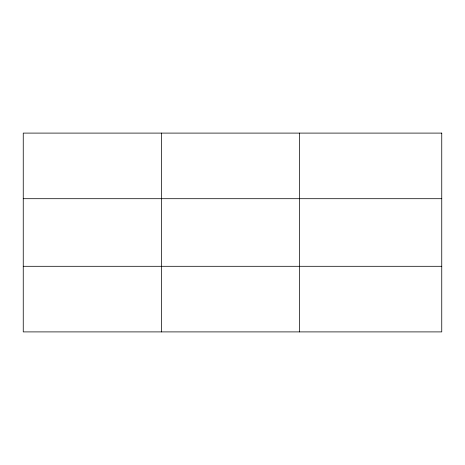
<?xml version="1.0" encoding="UTF-8"?>
<svg xmlns="http://www.w3.org/2000/svg" width="465" height="465" viewBox="0 0 465 465"><rect width="100%" height="100%" fill="white"/><g stroke="black" fill="none" stroke-linecap="round" stroke-linejoin="round"><path stroke-width="0.7" d="M161.355 133.1L161.355 331.9M299.46 133.1L299.46 331.9M23.25 198.7L441.75 198.7M23.25 266.3L441.75 266.3M441.75 133.1L441.75 331.9L23.25 331.9L23.25 133.1L441.75 133.1"/></g></svg>
